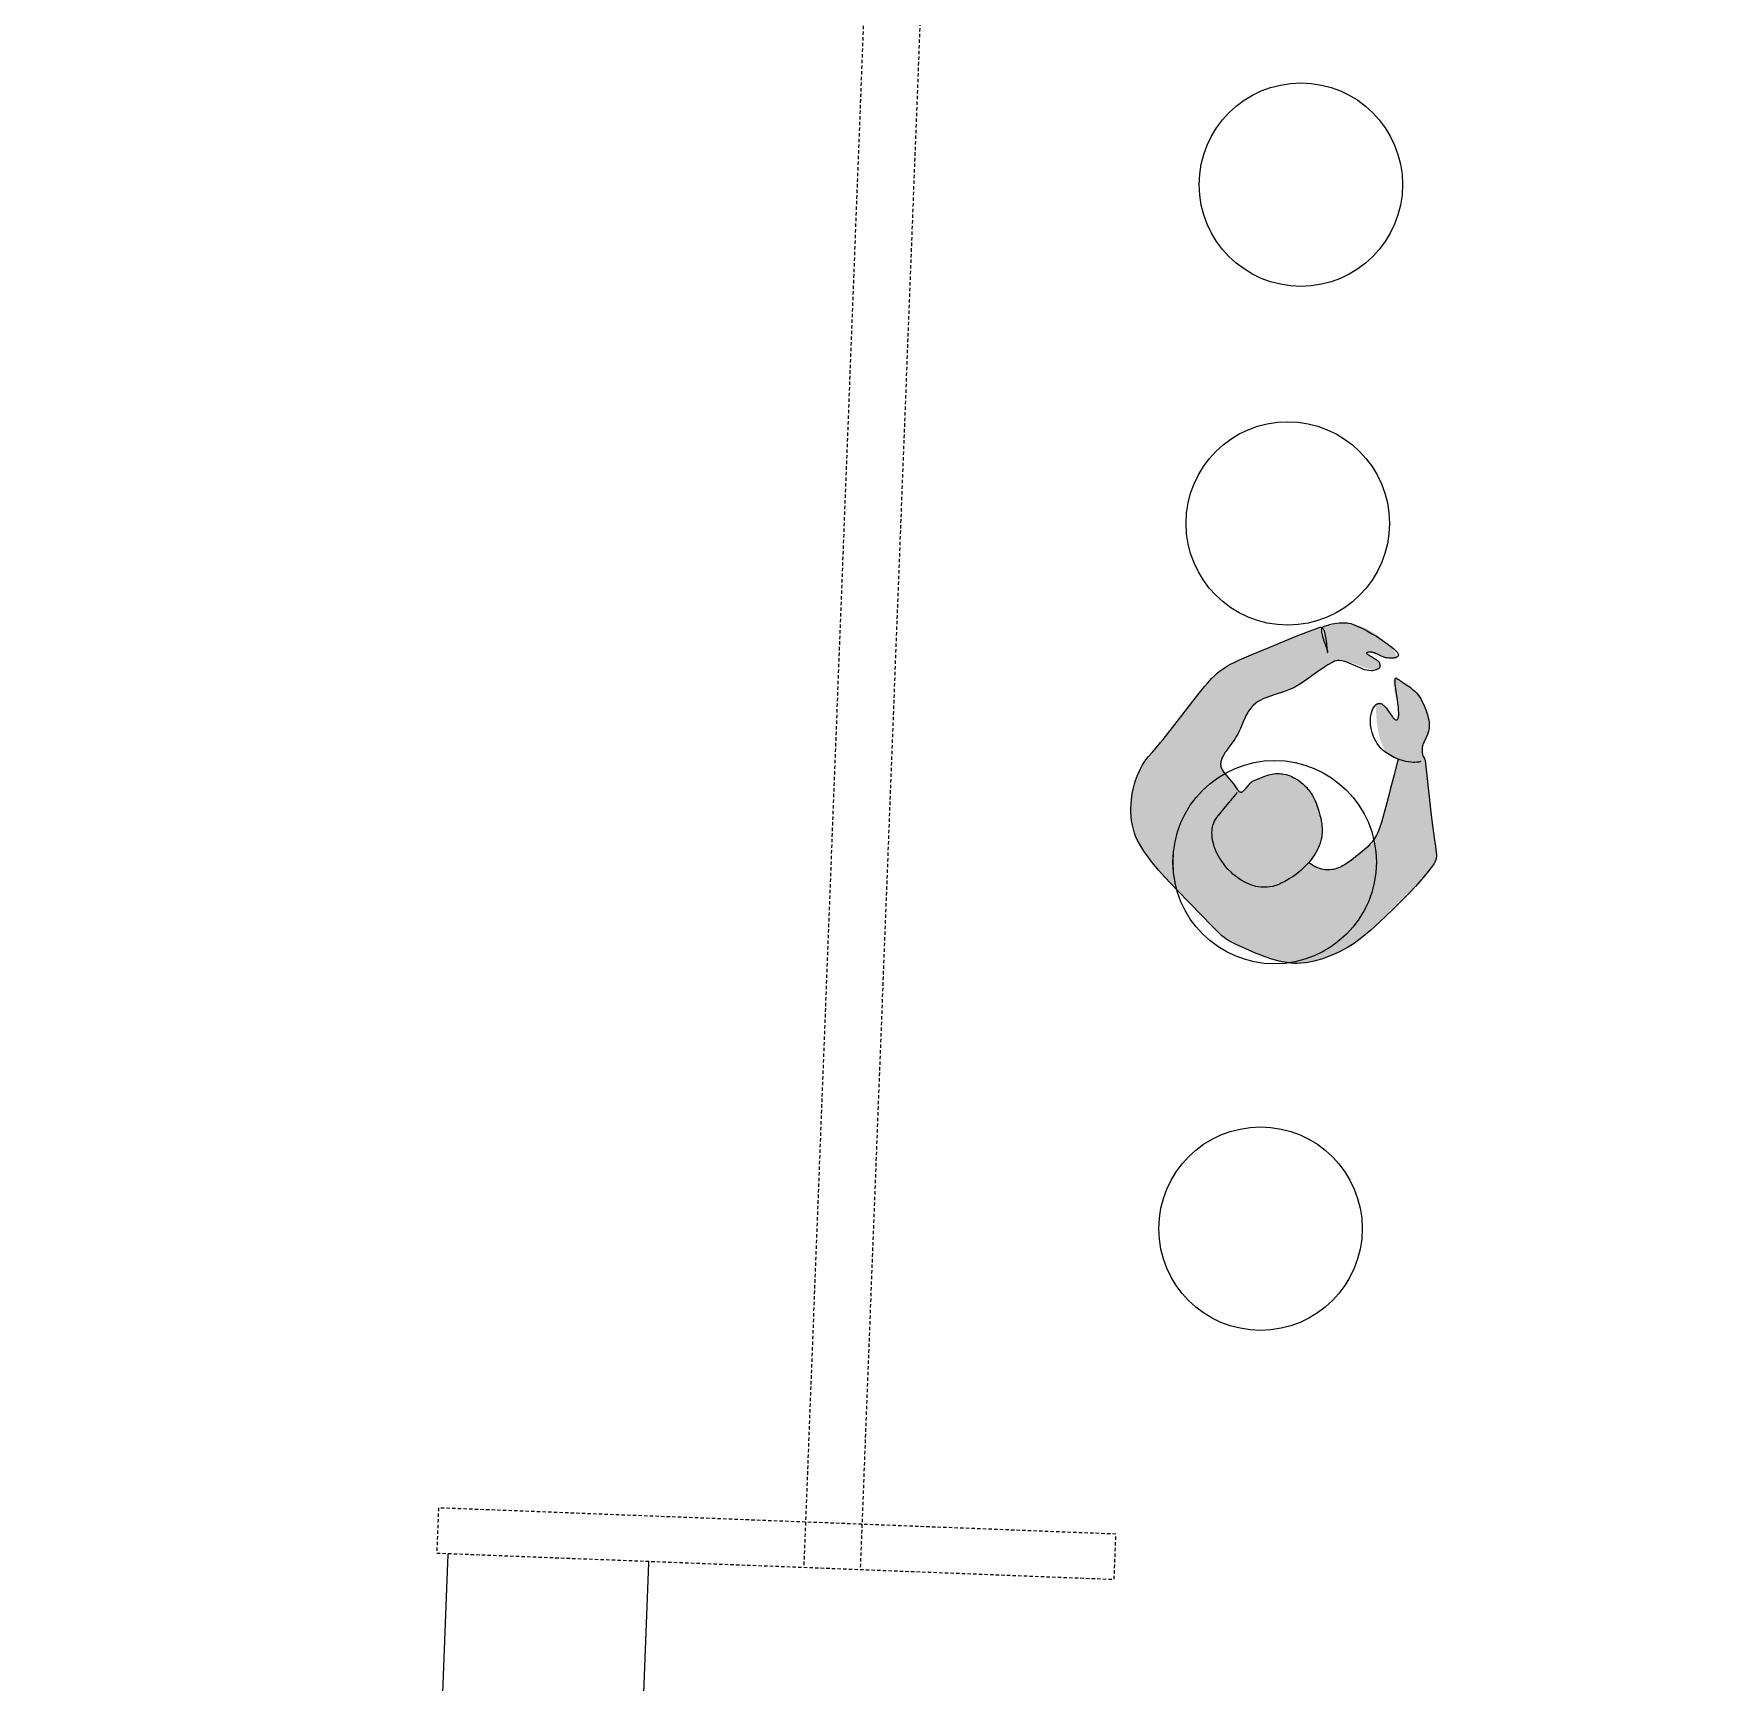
# Model space of a CAD drawing. Header units: millimetres. Extents: x 77208 to 83183, y 651 to 49284.
# Drawn here: x 77208 to 80190, y 19722 to 22639 of the extents above; entities that cross this region are included whole.
import ezdxf

# ---------------------------------------------------------------- set-up
doc = ezdxf.new("R2010")
doc.units = ezdxf.units.MM
doc.header["$MEASUREMENT"] = 0
doc.linetypes.add('DGN Style 2', pattern=[10, 6, -4])
for name, color, linetype, lineweight in [('FIXT-JNRY-PART', 42, 'Continuous', 0), ('FNSH-FLOR', 220, 'Continuous', 0), ('FURN', 40, 'Continuous', 0), ('FURN-FREE', 1, 'Continuous', 0), ('PRES-FILL', 7, 'Continuous', 0), ('PRES-PEOP', 42, 'Continuous', 0)]:
    doc.layers.add(name, color=color, linetype=linetype, lineweight=lineweight)

# ---------------------------------------------------------------- blocks, each defined once
blk = doc.blocks.new('*U91')
at = {"layer": 'PRES-FILL', "linetype": 'ByBlock', "lineweight": -2}
h = blk.add_hatch(color=0, dxfattribs=at)
edge = h.paths.add_edge_path(flags=16)
edge.add_spline(control_points=[(-87.1, -291.1), (-88.9, -288.5), (-89.4, -283.3), (-89.5, -277.4)], knot_values=[0, 0, 0, 0, 1, 1, 1, 1], degree=3, periodic=0)
edge.add_spline(control_points=[(-89.5, -277.4), (-94.1, -264.3), (-102.3, -248.1), (-95, -247.6), (-88, -247), (-89.7, -264.1), (-89.5, -277.4)], knot_values=[0, 0, 0, 0, 0.509531, 0.509531, 0.509531, 1, 1, 1, 1], degree=3, periodic=0)
edge.add_spline(control_points=[(-89.5, -277.4), (-87.5, -283), (-86.2, -288.1), (-87.1, -291.1)], knot_values=[0, 0, 0, 0, 1, 1, 1, 1], degree=3, periodic=0)
edge.add_spline(control_points=[(-87.1, -291.1), (-86, -292.7), (-84.3, -293.3), (-82, -292.6), (-63.6, -286.7), (-44.9, -280.7), (-26.4, -274.1), (-4, -266.1), (18.4, -258.1), (40.8, -249.8), (62.1, -241.9), (84, -234.3), (102, -220.3), (117.4, -208.3), (129.9, -193.2), (142.6, -178.6), (163, -155.2), (182.9, -131.3), (203.2, -107.9), (213.2, -96.5), (224.2, -86), (234.3, -74.7), (246.7, -60.8), (254.8, -44.4), (259.7, -25), (268.8, 10.8), (269.4, 46.9), (252.7, 77.9), (241.3, 99.1), (227.3, 117.8), (212, 135.7), (198.2, 151.6), (184.4, 167.6), (170.6, 183.5), (153.9, 202.7), (137.1, 221.9), (119.8, 240.6), (106.8, 254.7), (88.4, 262.4), (71.1, 271.5), (49.3, 282.9), (28.3, 292.7), (3.3, 297.3), (-21.5, 302), (-44.7, 298.6), (-68.4, 290.7), (-91.1, 283.2), (-111.9, 273.8), (-130.5, 259.8), (-157.5, 239.5), (-182.8, 217.5), (-207.6, 194.9), (-226.2, 177.9), (-244, 160), (-260.3, 140.7), (-265.4, 134.8), (-270.1, 127.5), (-269.8, 119.5), (-269, 91.5), (-265, 65.1), (-263.2, 38), (-261.2, 9.3), (-260.2, -19.6), (-257.9, -48.3), (-257.6, -51.7), (-255, -54.6), (-254.2, -58), (-253.4, -61.6), (-253.2, -65.2), (-253.5, -68.8), (-254.4, -82.4), (-267.6, -92.2), (-268.2, -106.7), (-269, -125.4), (-262.5, -142.7), (-255.6, -157.8), (-248.2, -173.7), (-230.6, -189), (-215.1, -195.9), (-194.6, -205.1), (-227.5, -119.8), (-210.4, -122.7), (-200.6, -124.4), (-194.9, -152.8), (-181.9, -153.3), (-179.8, -153.3), (-175.7, -153.3), (-175.6, -151), (-174.7, -121.2), (-175.9, -84.2), (-191.9, -63.8), (-196.2, -58.4), (-202.4, -54.5), (-209.7, -51.7)], knot_values=[0, 0, 0, 0, 0.004098, 0.004098, 0.004098, 0.036354, 0.036354, 0.036354, 0.07573, 0.07573, 0.07573, 0.113201, 0.113201, 0.113201, 0.145266, 0.145266, 0.145266, 0.196552, 0.196552, 0.196552, 0.221625, 0.221625, 0.221625, 0.252365, 0.252365, 0.252365, 0.309173, 0.309173, 0.309173, 0.348127, 0.348127, 0.348127, 0.382965, 0.382965, 0.382965, 0.425054, 0.425054, 0.425054, 0.456865, 0.456865, 0.456865, 0.496842, 0.496842, 0.496842, 0.536467, 0.536467, 0.536467, 0.574696, 0.574696, 0.574696, 0.630228, 0.630228, 0.630228, 0.671879, 0.671879, 0.671879, 0.684675, 0.684675, 0.684675, 0.729775, 0.729775, 0.729775, 0.777357, 0.777357, 0.777357, 0.783126, 0.783126, 0.783126, 0.789055, 0.789055, 0.789055, 0.811446, 0.811446, 0.811446, 0.840448, 0.840448, 0.840448, 0.871083, 0.871083, 0.871083, 0.911485, 0.911485, 0.911485, 0.934486, 0.934486, 0.934486, 0.938181, 0.938181, 0.938181, 0.987094, 0.987094, 0.987094, 1, 1, 1, 1], degree=3, periodic=0)
edge.add_line((-209.7, -51.7), (-194, 0))
edge.add_spline(control_points=[(-194, 0), (-187, 22.7), (-179.6, 45.3), (-171.5, 67.7), (-163, 91.4), (-139.6, 107.6), (-118.7, 121.9), (-107.4, 129.7), (-96.1, 136.5), (-80.5, 136.9), (-68.4, 137.2), (-58.5, 133.8), (-50.1, 127.2)], knot_values=[0, 0, 0, 0, 0.324205, 0.324205, 0.324205, 0.66843, 0.66843, 0.66843, 0.855113, 0.855113, 0.855113, 1, 1, 1, 1], degree=3, periodic=0)
edge.add_line((-50.1, 127.2), (-43.4, 121.9))
edge.add_spline(control_points=[(-43.4, 121.9), (-53, 112), (-61.7, 101.2), (-66.2, 86.4), (-72, 67.4), (-70.6, 51.9), (-65.8, 32.4), (-60.9, 12.4), (-52.4, -3.9), (-40.5, -16.6), (-29.8, -28), (-15.7, -35.9), (4.1, -37.8), (21.4, -39.5), (32.8, -32.6), (46, -27.7), (56.1, -23.9), (64, -4.3), (73.4, -9.4), (78.2, -11.9), (80, -18.4), (83, -23.2), (90.4, -35.2), (104.9, -43.5), (103.9, -59.9), (102.6, -82.9), (81.9, -92.8), (71.8, -109.6), (62.8, -124.7), (56.9, -143.1), (45.7, -155.8), (27.6, -176.6), (-8.7, -176.6), (-33.9, -189.3), (-57.3, -201), (-80, -218.6), (-102.9, -230.2), (-126.4, -242.2), (-170.3, -203.5), (-183.9, -215.1), (-185.4, -216.4), (-186.2, -221.3), (-185.7, -224), (-184, -232.5), (-161.6, -243.7), (-165.3, -244.4), (-170.3, -245.4), (-189.8, -234), (-202.1, -232.4), (-207, -231.8), (-219.2, -228.5), (-217.4, -233.8), (-214.3, -243.7), (-208.3, -250.8), (-201.7, -257.1), (-184.8, -273.2), (-168.6, -289.9), (-141.4, -295.4), (-121.8, -299.2), (-104.3, -296.7), (-90.1, -293.9), (-88.5, -293.6), (-87.5, -292.6), (-87.1, -291.1)], knot_values=[0, 0, 0, 0, 0.044568, 0.044568, 0.044568, 0.101682, 0.101682, 0.101682, 0.159954, 0.159954, 0.159954, 0.212108, 0.212108, 0.212108, 0.25772, 0.25772, 0.25772, 0.292514, 0.292514, 0.292514, 0.310285, 0.310285, 0.310285, 0.355053, 0.355053, 0.355053, 0.417583, 0.417583, 0.417583, 0.47369, 0.47369, 0.47369, 0.564976, 0.564976, 0.564976, 0.649839, 0.649839, 0.649839, 0.736981, 0.736981, 0.736981, 0.746599, 0.746599, 0.746599, 0.777051, 0.777051, 0.777051, 0.817948, 0.817948, 0.817948, 0.83422, 0.83422, 0.83422, 0.863911, 0.863911, 0.863911, 0.939425, 0.939425, 0.939425, 0.993629, 0.993629, 0.993629, 1, 1, 1, 1], degree=3, periodic=0)
at = {"layer": 'PRES-PEOP', "color": 0, "linetype": 'ByBlock', "lineweight": -2, "flags": 128}
for points in [[(-250.1, -46.7), (-246.5, -46.2), (-243, -45.9), (-239.8, -45.9), (-236.8, -46), (-234, -46.3), (-228.6, -47.1), (-224, -48.2), (-219.9, -49.4), (-216.4, -50.7), (-213.3, -51.9), (-207.9, -54.4), (-203.8, -56.5), (-197.9, -59.9), (-191.9, -63.8), (-189.4, -65.6), (-184.9, -69.7), (-180.9, -73.9), (-177.6, -78.3), (-174.8, -82.6), (-172.5, -86.9), (-170.5, -91.1), (-168.9, -95.1), (-167.6, -98.9), (-166.6, -102.5), (-165.2, -109.4), (-164.5, -115.4), (-164.4, -120.5), (-164.6, -125), (-165, -128.8), (-165.6, -132), (-167.2, -137.4), (-168.7, -141.2), (-170.1, -143.9), (-172.6, -147.7), (-175.6, -151), (-175.9, -151.3), (-176.2, -151.6), (-176.5, -151.8), (-176.9, -152), (-177.2, -152.1), (-177.8, -152.4), (-178.3, -152.6), (-178.8, -152.7), (-179.2, -152.8), (-179.9, -153), (-180.5, -153.1), (-180.9, -153.1), (-181.4, -153.2), (-181.7, -153.2), (-181.9, -153.3), (-183, -153.2), (-184, -153.1), (-184.9, -152.7), (-185.8, -152.3), (-186.7, -151.8), (-187.6, -151.2), (-189.2, -149.7), (-190.7, -148.1), (-192.1, -146.4), (-193.4, -144.7), (-195.7, -141.2), (-199.7, -134.9), (-201.1, -132.6), (-202.4, -130.6), (-203.4, -129.1), (-204.3, -127.8), (-205.1, -126.7), (-206.5, -125.2), (-207.5, -124.2), (-208.2, -123.6), (-209.3, -123), (-209.9, -122.8), (-210.4, -122.7), (-211.6, -122.8), (-212.6, -123.4), (-213.4, -124.3), (-214, -125.6), (-214.5, -127.1), (-214.8, -128.8), (-215.1, -130.7), (-215.3, -132.8), (-215.4, -134.9), (-215.4, -139.4), (-215.3, -144), (-215, -148.6), (-214.3, -157.7), (-213.5, -165.7), (-212.9, -172.5), (-212.4, -178.2), (-212, -182.7), (-211.8, -186.3), (-211.7, -189.1), (-211.8, -191.3), (-211.8, -192.9), (-212, -194.1), (-212.2, -195), (-212.6, -196.2), (-213.1, -196.6), (-213.5, -196.8), (-214.2, -196.6), (-215.1, -195.9), (-216.8, -194.4), (-218.7, -192.9), (-220.7, -191.4), (-222.7, -189.9), (-224.8, -188.4), (-228.9, -185.5), (-232.6, -182.7), (-236, -180.2), (-238.9, -177.8), (-241.4, -175.6), (-245.6, -171.6), (-248.6, -168.4), (-250.6, -165.9), (-252, -163.9), (-253.9, -160.9), (-255.6, -157.8), (-258.4, -151.3), (-260.7, -145.7), (-262.6, -140.7), (-264, -136.4), (-265.2, -132.7), (-266, -129.4), (-267.2, -123.6), (-267.9, -119.4), (-268.2, -116.2), (-268.4, -111.4), (-268.2, -106.7), (-267.9, -104.3), (-267.3, -102), (-266.7, -99.9), (-265.9, -98), (-264.3, -94.3), (-257.6, -81.6), (-256.1, -78.5), (-255.1, -76.1), (-254.5, -74.2), (-253.9, -71.5), (-253.6, -70.1), (-253.5, -68.8), (-253.4, -67.5), (-253.4, -66.3), (-253.4, -65.3), (-253.4, -64.4), (-253.5, -62.8), (-253.6, -61.6), (-253.7, -60.7), (-253.9, -59.3), (-254.2, -58), (-254.4, -57.4), (-254.6, -56.8), (-255, -55.7), (-256.8, -52.1), (-257.2, -51.1), (-257.5, -50.4), (-257.6, -49.9), (-257.8, -49.1), (-257.9, -48.7), (-257.9, -48.3), (-259.4, -26.7), (-261.2, 5.6), (-263.2, 38), (-264.8, 58.4), (-267.6, 89), (-268.9, 104.3), (-269.8, 119.5), (-269.8, 121), (-269.8, 122.3), (-269.6, 123.6), (-269.4, 124.7), (-269.1, 125.8), (-268.4, 127.8), (-267.7, 129.5), (-267, 131), (-266.3, 132.3), (-265, 134.5), (-263.9, 136.1), (-262.2, 138.4), (-260.3, 140.7), (-254, 148.3), (-248.5, 154.6), (-238.6, 165.1), (-231.1, 172.8), (-219.5, 183.9), (-207.6, 194.9), (-188.9, 211.8), (-174.7, 224.2), (-163.9, 233.3), (-147.5, 246.7), (-130.5, 259.8), (-123.3, 264.8), (-116.9, 268.9), (-111.2, 272.2), (-106.1, 274.9), (-97.1, 279.4), (-90.1, 282.5), (-79.4, 286.7), (-68.4, 290.7), (-59.5, 293.5), (-51.6, 295.6), (-44.7, 297.1), (-38.6, 298.1), (-33.3, 298.8), (-28.6, 299.2), (-20.5, 299.6), (-14.5, 299.5), (-10, 299.2), (-3.3, 298.5), (3.3, 297.3), (11.9, 295.3), (19.5, 293.2), (26, 291.1), (31.7, 289.1), (41.7, 285.3), (49.1, 282.1), (60.1, 277), (71.1, 271.5), (84.3, 264.8), (94, 259.7), (101, 255.6), (106.1, 252.3), (109.7, 249.7), (112.4, 247.6), (116.2, 244.2), (119.8, 240.6), (132.8, 226.5), (151.8, 205.1), (170.6, 183.5), (191.3, 159.6), (212, 135.7), (217.6, 128.9), (222.5, 122.9), (230.6, 112.3), (236.4, 104.1), (240.6, 97.7), (246.8, 88), (252.7, 77.9), (255.8, 71.9), (258.3, 66.2), (260.3, 60.7), (261.9, 55.5), (263.2, 50.5), (265.1, 41), (266.1, 32.6), (266.5, 25.2), (266.6, 18.7), (266.4, 13.1), (265.6, 3.2), (264.6, -4), (262.5, -14.7), (259.7, -25), (257.6, -31.5), (255.6, -37.3), (253.6, -42.3), (251.7, -46.6), (250, -50.3), (246.7, -56.8), (244, -61.5), (241.8, -64.9), (238.2, -69.9), (234.3, -74.7), (230.5, -79), (223.6, -86.3), (213.3, -97), (208.2, -102.4), (203.2, -107.9), (172.9, -143.2), (142.6, -178.6), (133.1, -189.6), (125.9, -197.7), (120.3, -203.7), (116, -208), (112.7, -211.2), (107.5, -215.8), (102, -220.3), (98.6, -222.9), (95.2, -225.2), (88.9, -229.1), (83.1, -232.3), (78, -234.9), (68.9, -239), (61.9, -241.9), (40.8, -249.8), (7.2, -262), (-26.4, -274.1), (-40.3, -279), (-61.2, -285.9), (-82, -292.6), (-83.3, -292.9), (-84.5, -292.8), (-85.5, -292.5), (-86.5, -292), (-87.3, -291.3), (-88, -290.4), (-88.7, -289.5), (-89.3, -288.4), (-89.8, -287.2), (-90.3, -286), (-91, -283.3), (-91.7, -280.6), (-92.1, -277.9), (-92.8, -272.6), (-93.2, -267.8), (-93.5, -263.6), (-93.6, -260.2), (-93.8, -257.4), (-93.9, -255.1), (-93.9, -253.3), (-94, -251.9), (-94.1, -250.8), (-94.1, -249.9), (-94.3, -248.7), (-94.4, -248), (-94.5, -247.7), (-94.7, -247.5), (-95, -247.6), (-95.2, -247.9), (-95.2, -248.5), (-95.2, -249.2), (-95.1, -250), (-94.9, -251), (-94.6, -252), (-94.3, -253.1), (-93.6, -255.5), (-92.9, -257.9), (-92.1, -260.4), (-91.3, -262.9), (-89.8, -267.7), (-88.6, -272.1), (-87.6, -275.9), (-87, -279.1), (-86.5, -281.8), (-86.3, -284), (-86.2, -285.8), (-86.3, -287.3), (-86.4, -288.5), (-86.6, -289.5), (-87.1, -291), (-87.6, -292), (-88.1, -292.6), (-89, -293.4), (-90.1, -293.9), (-92.7, -294.7), (-95.3, -295.4), (-97.9, -296), (-100.4, -296.6), (-105.4, -297.6), (-110, -298.2), (-114.1, -298.7), (-117.7, -298.9), (-120.8, -299), (-123.6, -298.9), (-128.3, -298.6), (-131.8, -298.1), (-134.3, -297.6), (-138, -296.7), (-141.4, -295.4), (-149.1, -291.7), (-155.9, -288.2), (-161.8, -285), (-166.8, -282), (-175.7, -276.4), (-182.3, -272), (-192, -264.8), (-201.7, -257.1), (-203.2, -255.9), (-204.8, -254.6), (-206.4, -253.3), (-209.4, -250.7), (-212, -248.3), (-214.2, -246.2), (-215.9, -244.3), (-217.2, -242.7), (-218.2, -241.4), (-218.8, -240.2), (-219.3, -239.2), (-219.5, -238.4), (-219.6, -237.7), (-219.7, -237.1), (-219.6, -236.7), (-219.4, -235.8), (-219.1, -235.3), (-218.8, -234.9), (-218.2, -234.3), (-217.4, -233.8), (-216.6, -233.4), (-215.7, -233.1), (-214.9, -232.8), (-214.2, -232.6), (-213.4, -232.5), (-212, -232.2), (-210.8, -232.1), (-209.7, -232.1), (-207.8, -232.1), (-206.3, -232.1), (-204.2, -232.3), (-202.1, -232.4), (-199.7, -232.8), (-197.5, -233.3), (-195.5, -234), (-193.6, -234.7), (-190, -236.4), (-183.7, -239.7), (-181.4, -240.9), (-179.4, -241.9), (-177.6, -242.7), (-176, -243.3), (-173.3, -244.1), (-171.3, -244.5), (-169.8, -244.7), (-168.7, -244.8), (-167, -244.7), (-165.3, -244.4), (-164.6, -244.2), (-164.1, -243.9), (-163.7, -243.6), (-163.6, -243.3), (-163.6, -243), (-163.7, -242.6), (-163.9, -242.3), (-164.2, -241.9), (-164.6, -241.5), (-165, -241.1), (-165.5, -240.7), (-166.5, -239.8), (-167.7, -239), (-168.9, -238.2), (-170.1, -237.4), (-172.6, -235.9), (-177, -233), (-178.7, -231.8), (-180, -230.8), (-181.1, -230), (-182, -229.2), (-182.7, -228.6), (-183.8, -227.4), (-184.5, -226.5), (-185, -225.9), (-185.4, -224.9), (-185.6, -224.5), (-185.7, -224), (-185.7, -223.5), (-185.8, -223), (-185.8, -222.5), (-185.9, -221.5), (-186, -220.6), (-186, -219.8), (-185.9, -219.1), (-185.8, -218.5), (-185.7, -218), (-185.6, -217.6), (-185.5, -217.2), (-185.4, -216.9), (-185.1, -216.3), (-184.9, -216), (-184.7, -215.7), (-184.3, -215.4), (-183.9, -215.1), (-181.6, -213.7), (-179.3, -212.7), (-177.1, -212), (-174.8, -211.6), (-172.7, -211.4), (-170.5, -211.4), (-166.3, -211.9), (-162.3, -212.8), (-158.5, -214), (-155, -215.4), (-127.9, -228.6), (-124.6, -229.9), (-121.7, -230.8), (-119.3, -231.5), (-115, -232.2), (-111.9, -232.4), (-109.6, -232.2), (-106.2, -231.5), (-102.9, -230.2), (-94.2, -225.5), (-86.7, -221.1), (-73.5, -212.9), (-53.8, -200.5), (-43.9, -194.6), (-33.9, -189.3), (-29, -187.1), (-24.4, -185.2), (-15.2, -182.3), (1.3, -177.9), (13.7, -174.4), (18.2, -172.9), (22.1, -171.5), (28.6, -168.6), (33.3, -166), (36.6, -163.8), (41.4, -160.1), (43.6, -158.1), (45.7, -155.8), (47.9, -153.2), (49.9, -150.7), (51.6, -148.3), (54.5, -143.6), (56.8, -139.4), (60.6, -131.9), (66, -120.5), (68.8, -115), (71.8, -109.6), (73.8, -106.5), (75.8, -103.6), (80, -98.1), (87.8, -88.6), (90.7, -85.1), (93.1, -82), (95.2, -79.2), (96.8, -76.8), (99.4, -72.6), (101.1, -69.5), (102.1, -67.1), (103.3, -63.5), (103.7, -61.7), (103.9, -59.9), (104, -58.8), (103.9, -56.6), (103.6, -54.6), (103, -52.6), (102.3, -50.8), (101.5, -49.1), (100.7, -47.5), (98.8, -44.4), (83, -23.2), (78.3, -15.8), (77.2, -14), (76.3, -12.7), (75.6, -11.8), (74.5, -10.5), (73.4, -9.4), (72.7, -8.8), (72, -8.4), (71.4, -8.1), (70.7, -8), (70.1, -8), (69.5, -8.1), (68.8, -8.2), (68.2, -8.5), (67, -9.1), (65.9, -9.9), (64.8, -10.8), (63.7, -11.8), (62.7, -12.8), (60.7, -14.8), (57.2, -18.6), (54.5, -21.5), (52.4, -23.5), (50.9, -24.8), (49.7, -25.7), (48.8, -26.3), (47.4, -27.1), (46, -27.7), (35.6, -31.4), (27.7, -33.9), (21.7, -35.6), (17.3, -36.6), (13.9, -37.2), (11.5, -37.5), (7.8, -37.8), (4.1, -37.8), (1.2, -37.6), (-1.6, -37.3), (-4.1, -36.9), (-6.5, -36.4), (-10.9, -35.2), (-14.7, -33.9), (-18, -32.5), (-20.9, -31.1), (-23.4, -29.7), (-27.7, -27), (-31, -24.7), (-33.4, -22.9), (-36.9, -19.9), (-40.5, -16.6), (-43.3, -13.7), (-45.7, -11.1), (-47.8, -8.5), (-49.6, -6.1), (-51.2, -3.9), (-53.8, 0.4), (-55.9, 4.2), (-57.5, 7.5), (-60, 13.5), (-61.6, 18.1), (-63.8, 25.1), (-65.8, 32.4), (-67.4, 39.1), (-68.6, 45), (-69.3, 50.3), (-69.8, 54.9), (-70, 59), (-70, 62.5), (-70, 65.6), (-69.6, 70.9), (-69.1, 74.9), (-68.6, 77.8), (-67.5, 82.1), (-66.2, 86.4), (-65.3, 88.9), (-63.3, 93.6), (-61.4, 97.5), (-59.5, 100.9), (-57.8, 103.8), (-56.2, 106.3), (-53.1, 110.6), (-50.6, 113.8), (-46.6, 118.5), (-42.3, 123.1), (-39.5, 125.9), (-34.1, 130.9), (-29.4, 135), (-25.2, 138.3), (-21.5, 141), (-14.8, 145.5), (-9.6, 148.5), (-5.7, 150.7), (0.4, 153.8), (6.7, 156.6), (10, 158), (13.2, 159.1), (16.3, 159.9), (19.2, 160.6), (22, 161.2), (27.2, 161.9), (31.9, 162.1), (36, 162.1), (39.5, 162), (42.6, 161.6), (48, 160.8), (52, 159.8), (54.9, 159), (59.2, 157.4), (63.4, 155.6), (67.4, 153.5), (71.1, 151.4), (77.6, 147.3), (83.1, 143.3), (87.6, 139.5), (91.4, 136), (94.6, 132.8), (100, 126.9), (103.7, 122.1), (106.4, 118.4), (110.3, 112.5), (113.9, 106.4), (116.2, 102.1), (118.1, 97.9), (119.7, 93.8), (121, 89.9), (122.1, 86.2), (123, 82.8), (124.3, 76.2), (124.9, 70.4), (125.1, 65.4), (125, 61.1), (124.6, 57.4), (124.1, 54.2), (123.5, 51.5), (122.1, 47), (120.8, 43.7), (119.6, 41.3), (117.5, 38), (115, 34.8), (95.8, 13.3), (86, 2.7), (76.2, -7.9)], [(-209.7, -51.7), (-201.8, -25.9), (-194, 0), (-188.7, 17), (-180.4, 42.4), (-176.1, 55), (-171.5, 67.7), (-169.8, 72), (-167.8, 75.9), (-165.8, 79.4), (-163.8, 82.6), (-161.7, 85.5), (-157.5, 90.7), (-153.4, 95), (-149.7, 98.6), (-146.2, 101.7), (-139.8, 106.9), (-134.7, 110.7), (-126.9, 116.3), (-118.7, 121.9), (-114, 125), (-109.9, 127.5), (-106.3, 129.4), (-103.1, 131), (-100.3, 132.3), (-97.8, 133.3), (-95.7, 134), (-91.9, 135.2), (-89.1, 135.9), (-86.9, 136.3), (-83.7, 136.7), (-80.5, 136.9), (-78.6, 136.9), (-76.8, 136.8), (-75, 136.7), (-71.8, 136.3), (-68.9, 135.7), (-66.3, 135.1), (-64.1, 134.4), (-62.2, 133.8), (-59, 132.5), (-56.6, 131.3), (-54.9, 130.4), (-52.5, 128.9), (-50.1, 127.2), (-46.8, 124.6), (-43.4, 121.9)]]:
    blk.add_lwpolyline(points, dxfattribs=at)

msp = doc.modelspace()

# ---------------------------------------------------------------- linework, layer by layer
at = {"layer": 'FNSH-FLOR', "flags": 128}
for points in [[(79429.1, 49249.6), (77562.7, 955.6), (77208, 969.3), (79074.4, 49263.3), (79429.1, 49249.6)], [(79429.1, 49249.6), (77562.7, 955.6), (80790, 830.9), (80783.9, 671.5), (81303.7, 651.4), (83182.6, 49264.1), (82662.6, 49284.2), (82656.4, 49124.8), (79429.1, 49249.6)]]:
    msp.add_lwpolyline(points, close=True, dxfattribs=at)

# ---------------------------------------------------------------- next in the draw order: wipeouts: each hides what was drawn before it
at = {"lineweight": 0}
for points, layer in [([(78089.9, 24307.1), (79289, 24260.8), (79120.6, 19904.1), (77921.5, 19950.4)], 'FIXT-JNRY-PART'), ([(79475.2, 22546.5), (79440.2, 22547.9), (79441.6, 22582.8), (79476.6, 22581.5)], 'FURN-FREE'), ([(79589.7, 22264.2), (79608.4, 22293.8), (79638, 22275.2), (79619.3, 22245.6)], 'FURN-FREE'), ([(79452, 21947), (79417.1, 21948.3), (79418.4, 21983.3), (79453.4, 21981.9)], 'FURN-FREE'), ([(79566.5, 21664.7), (79585.2, 21694.3), (79614.8, 21675.6), (79596.2, 21646)], 'FURN-FREE'), ([(79428.9, 21347.4), (79393.9, 21348.8), (79395.3, 21383.7), (79430.2, 21382.4)], 'FURN-FREE'), ([(79543.4, 21065.1), (79562, 21094.7), (79591.6, 21076.1), (79573, 21046.5)], 'FURN-FREE')]:
    msp.add_wipeout(points, dxfattribs=at).dxf.layer = layer

# ---------------------------------------------------------------- next in the draw order: linework, layer by layer
at = {"layer": 'FIXT-JNRY-PART', "linetype": 'DGN Style 2', "flags": 128}
msp.add_lwpolyline([(77921.5, 19950.4), (79120.6, 19904), (79123.7, 19984), (77924.6, 20030.3), (77921.5, 19950.4)], close=True, dxfattribs=at)
at = {"layer": 'FURN', "color": 252, "linetype": 'DGN Style 2', "lineweight": 0}
for p, q in [((78736.3, 24202.1), (78571.1, 19925.3)), ((78836.3, 24198.2), (78671, 19921.4))]:
    msp.add_line(p, q, dxfattribs=at)

# ---------------------------------------------------------------- next in the draw order: wipeouts: each hides what was drawn before it
at = {"lineweight": 0}
for points in [[(79288, 22306.2), (79304.3, 22275.3), (79273.3, 22258.9), (79257, 22289.9)], [(79264.8, 21706.7), (79281.1, 21675.7), (79250.2, 21659.4), (79233.9, 21690.3)], [(79241.6, 21107.1), (79258, 21076.1), (79227, 21059.8), (79210.7, 21090.8)], [(79199.7, 20531.6), (79199.6, 20520.2), (79200.2, 20509), (79201.6, 20497.7), (79203.6, 20486.6), (79206.4, 20475.6), (79209.8, 20464.9), (79213.9, 20454.3), (79218.6, 20444), (79224, 20434.1), (79230, 20424.5), (79236.5, 20415.3), (79243.7, 20406.5), (79251.4, 20398.2), (79259.6, 20390.4), (79268.2, 20383.2), (79277.3, 20376.5), (79286.8, 20370.3), (79296.7, 20364.8), (79306.9, 20359.9), (79317.4, 20355.7), (79328.1, 20352.1), (79339, 20349.2), (79350.1, 20347), (79361.3, 20345.5), (79372.6, 20344.7), (79383.9, 20344.7), (79395.2, 20345.3), (79406.4, 20346.6), (79417.6, 20348.7), (79428.5, 20351.4), (79439.3, 20354.8), (79449.9, 20358.9), (79460.1, 20363.6), (79470.1, 20369), (79479.7, 20375), (79488.9, 20381.6), (79497.6, 20388.7), (79505.9, 20396.4), (79513.7, 20404.6), (79521, 20413.3), (79527.7, 20422.4), (79533.8, 20431.9), (79539.4, 20441.7), (79544.2, 20451.9), (79548.5, 20462.4), (79552.1, 20473.1), (79554.9, 20484.1), (79557.1, 20495.2), (79558.6, 20506.4), (79559.4, 20517.7), (79559.5, 20529), (79558.9, 20540.3), (79557.5, 20551.5), (79555.5, 20562.6), (79552.8, 20573.6), (79549.4, 20584.4), (79545.3, 20594.9), (79540.5, 20605.2), (79535.2, 20615.1), (79529.2, 20624.7), (79522.6, 20633.9), (79515.4, 20642.7), (79507.8, 20651), (79499.6, 20658.8), (79490.9, 20666), (79481.8, 20672.7), (79472.3, 20678.9), (79462.4, 20684.4), (79452.2, 20689.3), (79441.8, 20693.5), (79431, 20697.1), (79420.1, 20700), (79409, 20702.2), (79397.8, 20703.7), (79386.5, 20704.5), (79375.2, 20704.6), (79363.9, 20703.9), (79352.7, 20702.6), (79341.6, 20700.5), (79330.6, 20697.8), (79319.8, 20694.4), (79309.3, 20690.3), (79299, 20685.6), (79289.1, 20680.2), (79279.5, 20674.2), (79270.3, 20667.6), (79261.5, 20660.5), (79253.2, 20652.8), (79245.4, 20644.6), (79238.1, 20636), (79231.4, 20626.9), (79225.3, 20617.3), (79219.8, 20607.5), (79214.9, 20597.3), (79210.7, 20586.8), (79207.1, 20576.1), (79204.2, 20565.1), (79202, 20554)]]:
    msp.add_wipeout(points, dxfattribs=at).dxf.layer = 'FURN-FREE'

# ---------------------------------------------------------------- next in the draw order: linework, layer by layer
at = {"layer": 'FURN-FREE', "lineweight": 0}
msp.add_circle((79379.6, 20524.6), 180, dxfattribs=at)

# ---------------------------------------------------------------- next in the draw order: wipeouts: each hides what was drawn before it
at = {"lineweight": 0}
for points in [[(79271.1, 22379.3), (79271, 22368), (79271.7, 22356.7), (79273, 22345.4), (79275, 22334.3), (79277.8, 22323.3), (79281.2, 22312.6), (79285.3, 22302), (79290, 22291.8), (79295.4, 22281.8), (79301.4, 22272.2), (79307.9, 22263), (79315.1, 22254.3), (79322.8, 22246), (79331, 22238.2), (79339.6, 22230.9), (79348.7, 22224.2), (79358.2, 22218), (79368.1, 22212.5), (79378.3, 22207.6), (79388.8, 22203.4), (79399.5, 22199.8), (79410.4, 22196.9), (79421.5, 22194.7), (79432.7, 22193.2), (79444, 22192.5), (79455.3, 22192.4), (79466.6, 22193), (79477.8, 22194.3), (79489, 22196.4), (79499.9, 22199.1), (79510.7, 22202.5), (79521.3, 22206.6), (79531.5, 22211.4), (79541.5, 22216.7), (79551.1, 22222.7), (79560.3, 22229.3), (79569, 22236.4), (79577.3, 22244.1), (79585.1, 22252.3), (79592.4, 22261), (79599.1, 22270.1), (79605.2, 22279.6), (79610.8, 22289.4), (79615.6, 22299.6), (79619.9, 22310.1), (79623.5, 22320.9), (79626.3, 22331.8), (79628.5, 22342.9), (79630, 22354.1), (79630.8, 22365.4), (79630.9, 22376.7), (79630.3, 22388), (79629, 22399.2), (79626.9, 22410.3), (79624.2, 22421.3), (79620.8, 22432.1), (79616.7, 22442.6), (79611.9, 22452.9), (79606.6, 22462.8), (79600.6, 22472.4), (79594, 22481.6), (79586.8, 22490.4), (79579.2, 22498.7), (79571, 22506.5), (79562.3, 22513.7), (79553.2, 22520.5), (79543.7, 22526.6), (79533.8, 22532.1), (79523.6, 22537), (79513.2, 22541.2), (79502.4, 22544.8), (79491.5, 22547.7), (79480.4, 22549.9), (79469.2, 22551.4), (79457.9, 22552.2), (79446.6, 22552.3), (79435.3, 22551.6), (79424.1, 22550.3), (79413, 22548.3), (79402, 22545.5), (79391.2, 22542.1), (79380.7, 22538), (79370.4, 22533.3), (79360.5, 22527.9), (79350.9, 22521.9), (79341.7, 22515.3), (79332.9, 22508.2), (79324.6, 22500.5), (79316.8, 22492.3), (79309.5, 22483.7), (79302.8, 22474.6), (79296.7, 22465.1), (79291.2, 22455.2), (79286.3, 22445), (79282.1, 22434.5), (79278.5, 22423.8), (79275.6, 22412.8), (79273.4, 22401.8)], [(79247.9, 21779.7), (79247.9, 21768.4), (79248.5, 21757.1), (79249.8, 21745.9), (79251.9, 21734.8), (79254.6, 21723.8), (79258, 21713), (79262.1, 21702.5), (79266.8, 21692.2), (79272.2, 21682.3), (79278.2, 21672.7), (79284.8, 21663.5), (79291.9, 21654.7), (79299.6, 21646.4), (79307.8, 21638.6), (79316.5, 21631.3), (79325.6, 21624.6), (79335.1, 21618.5), (79344.9, 21613), (79355.1, 21608.1), (79365.6, 21603.9), (79376.3, 21600.3), (79387.3, 21597.4), (79398.4, 21595.2), (79409.6, 21593.7), (79420.8, 21592.9), (79432.2, 21592.8), (79443.4, 21593.4), (79454.7, 21594.8), (79465.8, 21596.8), (79476.8, 21599.6), (79487.6, 21603), (79498.1, 21607.1), (79508.4, 21611.8), (79518.3, 21617.2), (79527.9, 21623.2), (79537.1, 21629.7), (79545.9, 21636.9), (79554.2, 21644.6), (79562, 21652.8), (79569.2, 21661.4), (79575.9, 21670.5), (79582.1, 21680), (79587.6, 21689.9), (79592.5, 21700.1), (79596.7, 21710.6), (79600.3, 21721.3), (79603.2, 21732.2), (79605.4, 21743.3), (79606.9, 21754.5), (79607.7, 21765.8), (79607.7, 21777.1), (79607.1, 21788.4), (79605.8, 21799.6), (79603.7, 21810.8), (79601, 21821.7), (79597.6, 21832.5), (79593.5, 21843.1), (79588.8, 21853.3), (79583.4, 21863.3), (79577.4, 21872.9), (79570.8, 21882.1), (79563.7, 21890.8), (79556, 21899.1), (79547.8, 21906.9), (79539.1, 21914.2), (79530, 21920.9), (79520.5, 21927), (79510.7, 21932.6), (79500.5, 21937.4), (79490, 21941.7), (79479.3, 21945.3), (79468.3, 21948.1), (79457.2, 21950.3), (79446, 21951.8), (79434.8, 21952.6), (79423.4, 21952.7), (79412.2, 21952.1), (79400.9, 21950.7), (79389.8, 21948.7), (79378.8, 21946), (79368, 21942.6), (79357.5, 21938.5), (79347.2, 21933.7), (79337.3, 21928.4), (79327.7, 21922.4), (79318.5, 21915.8), (79309.7, 21908.6), (79301.4, 21901), (79293.6, 21892.8), (79286.4, 21884.1), (79279.7, 21875), (79273.5, 21865.5), (79268, 21855.6), (79263.1, 21845.4), (79258.9, 21835), (79255.3, 21824.2), (79252.4, 21813.3), (79250.2, 21802.2)], [(79224.8, 21180.2), (79224.7, 21168.9), (79225.3, 21157.6), (79226.6, 21146.3), (79228.7, 21135.2), (79231.4, 21124.2), (79234.8, 21113.5), (79238.9, 21102.9), (79243.7, 21092.7), (79249, 21082.7), (79255, 21073.1), (79261.6, 21063.9), (79268.8, 21055.2), (79276.4, 21046.9), (79284.6, 21039.1), (79293.3, 21031.8), (79302.4, 21025.1), (79311.9, 21018.9), (79321.8, 21013.4), (79332, 21008.5), (79342.4, 21004.3), (79353.2, 21000.7), (79364.1, 20997.8), (79375.2, 20995.6), (79386.4, 20994.1), (79397.7, 20993.3), (79409, 20993.3), (79420.3, 20993.9), (79431.5, 20995.2), (79442.6, 20997.3), (79453.6, 21000), (79464.4, 21003.4), (79474.9, 21007.5), (79485.2, 21012.2), (79495.1, 21017.6), (79504.7, 21023.6), (79513.9, 21030.2), (79522.7, 21037.3), (79531, 21045), (79538.8, 21053.2), (79546.1, 21061.9), (79552.8, 21071), (79558.9, 21080.5), (79564.4, 21090.3), (79569.3, 21100.5), (79573.5, 21111), (79577.1, 21121.8), (79580, 21132.7), (79582.2, 21143.8), (79583.7, 21155), (79584.5, 21166.3), (79584.6, 21177.6), (79584, 21188.9), (79582.6, 21200.1), (79580.6, 21211.2), (79577.8, 21222.2), (79574.4, 21233), (79570.3, 21243.5), (79565.6, 21253.8), (79560.2, 21263.7), (79554.2, 21273.3), (79547.7, 21282.5), (79540.5, 21291.3), (79532.8, 21299.6), (79524.6, 21307.4), (79516, 21314.6), (79506.9, 21321.4), (79497.4, 21327.5), (79487.5, 21333), (79477.3, 21337.9), (79466.8, 21342.1), (79456.1, 21345.7), (79445.2, 21348.6), (79434.1, 21350.8), (79422.9, 21352.3), (79411.6, 21353.1), (79400.3, 21353.2), (79389, 21352.5), (79377.8, 21351.2), (79366.6, 21349.2), (79355.7, 21346.4), (79344.9, 21343), (79334.3, 21338.9), (79324.1, 21334.2), (79314.1, 21328.8), (79304.5, 21322.8), (79295.3, 21316.2), (79286.6, 21309.1), (79278.3, 21301.4), (79270.5, 21293.2), (79263.2, 21284.6), (79256.5, 21275.5), (79250.4, 21266), (79244.8, 21256.1), (79240, 21245.9), (79235.7, 21235.4), (79232.1, 21224.7), (79229.3, 21213.7), (79227.1, 21202.7)]]:
    msp.add_wipeout(points, dxfattribs=at).dxf.layer = 'FURN-FREE'

# ---------------------------------------------------------------- next in the draw order: linework, layer by layer
at = {"layer": 'FURN-FREE', "lineweight": 0}
for centre in [(79451, 22372.3), (79427.8, 21772.8), (79404.6, 21173.2)]:
    msp.add_circle(centre, 180, dxfattribs=at)

# ---------------------------------------------------------------- next in the draw order: block references
at = {"layer": 'PRES-FILL', "xscale": 1.000009635247655, "yscale": 1.000009635247655, "zscale": 1.000009635247655, "rotation": 182.7513882734418}
msp.add_blockref('*U91', (79415.6, 21292.5), dxfattribs=at)

doc.saveas('drawing.dxf')
